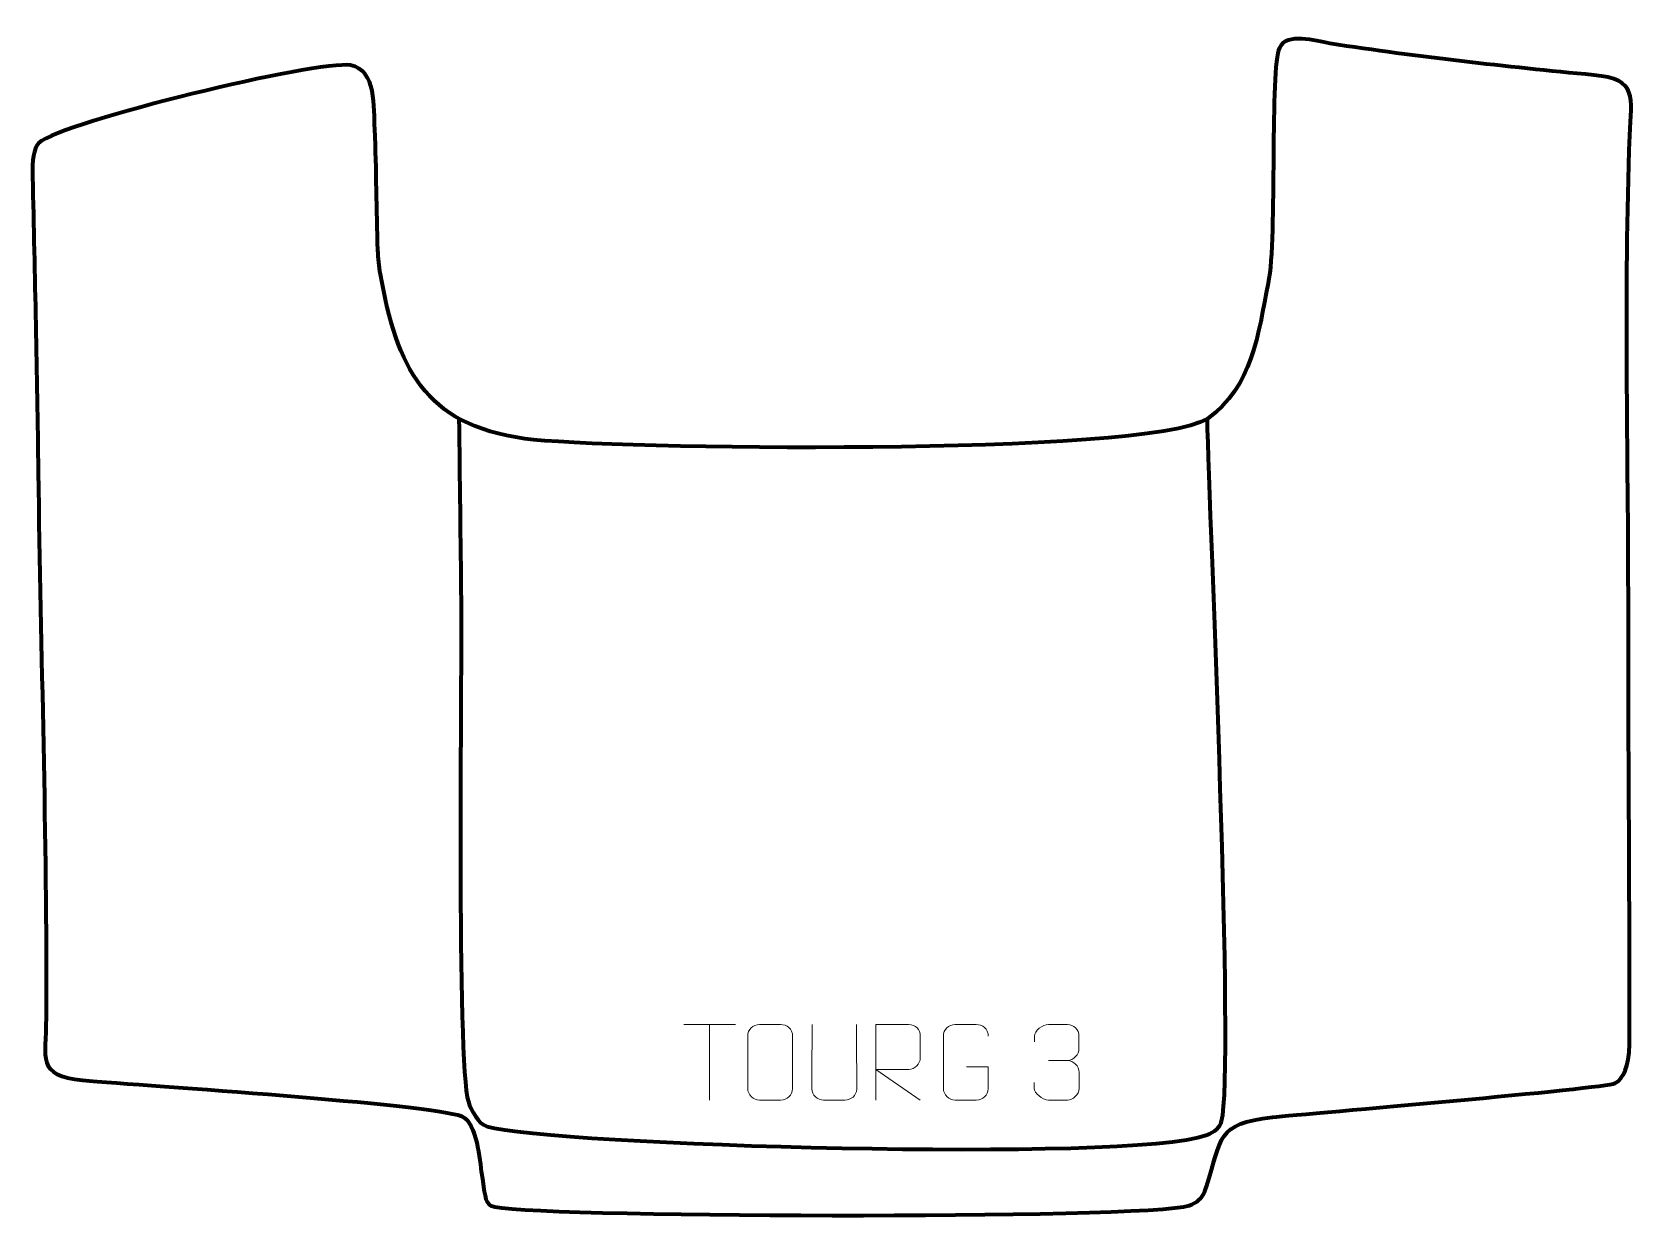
# Model space of a CAD drawing. Header units: millimetres. Extents: x -492 to 38, y 325 to 717.
import ezdxf

# ---------------------------------------------------------------- set-up
doc = ezdxf.new("R2010")
doc.units = ezdxf.units.MM
doc.header["$MEASUREMENT"] = 0
doc.layers.add('layer 1', color=7, linetype='Continuous')
doc.layers.add('layer 2', color=7, linetype='Continuous')

msp = doc.modelspace()

# ---------------------------------------------------------------- linework, layer by layer
at = {"layer": 'layer 1', "color": 142, "lineweight": 158}
msp.add_open_spline([(-351.4596, 589.464), (-351.2238, 569.406), (-350.988, 549.348), (-350.7522, 529.29), (-350.7522, 529.29), (-350.5042, 508.1952), (-352.3348, 376.4208), (-348.3539, 363.8318), (-348.3539, 363.8318), (-347.4413, 360.9458), (-345.0561, 356.513), (-342.1111, 355.6302), (-342.1111, 355.6302), (-321.5229, 349.4586), (-129.666, 343.6798), (-104.6317, 352.7557), (-104.6317, 352.7557), (-101.4737, 353.9006), (-100.1144, 355.4223), (-99.5798, 357.3685), (-99.5798, 357.3685), (-95.1449, 373.5123), (-103.5513, 556.9275), (-104.2698, 589.377)], degree=3, knots=[0, 0, 0, 0, 0.14285714, 0.14285714, 0.14285714, 0.14285714, 0.28571429, 0.28571429, 0.28571429, 0.28571429, 0.42857143, 0.42857143, 0.42857143, 0.42857143, 0.57142857, 0.57142857, 0.57142857, 0.57142857, 0.71428571, 0.71428571, 0.71428571, 0.71428571, 1, 1, 1, 1], dxfattribs=at)
at = {"layer": 'layer 1', "color": 250, "lineweight": 9}
for points in [[(-277.1608, 389.2795), (-277.1608, 389.2795), (-260.1736, 389.2795), (-260.1736, 389.2795)], [(-268.667, 364.3495), (-268.667, 364.3495), (-268.667, 389.303), (-268.667, 389.303)], [(-156.6992, 377.3739), (-156.6992, 377.3739), (-150.5028, 377.3739), (-150.5028, 377.3739)]]:
    msp.add_open_spline(points, degree=3, dxfattribs=at)
for points, knots in [([(-252.1868, 389.3027), (-249.8611, 389.3027), (-247.535, 389.3027), (-245.2089, 389.3027), (-245.2089, 389.3027), (-243.2623, 389.3383), (-241.2709, 387.8467), (-241.2442, 385.4091), (-241.2442, 385.4091), (-241.2446, 379.6622), (-241.2446, 373.9149), (-241.2442, 368.1672), (-241.2442, 368.1672), (-241.384, 365.8438), (-243.0612, 364.3642), (-245.2089, 364.3534), (-245.2089, 364.3534), (-247.5408, 364.3538), (-249.8727, 364.3538), (-252.2042, 364.3534), (-252.2042, 364.3534), (-254.1292, 364.248), (-256.1013, 366.1325), (-256.0901, 368.1498), (-256.0901, 368.1498), (-256.0898, 373.9199), (-256.0898, 379.6896), (-256.0901, 385.4589), (-256.0901, 385.4589), (-256.0859, 387.597), (-254.3392, 389.3162), (-252.1868, 389.3027)], [0, 0, 0, 0, 0.11111111, 0.11111111, 0.11111111, 0.11111111, 0.22222222, 0.22222222, 0.22222222, 0.22222222, 0.33333333, 0.33333333, 0.33333333, 0.33333333, 0.44444444, 0.44444444, 0.44444444, 0.44444444, 0.55555556, 0.55555556, 0.55555556, 0.55555556, 0.66666667, 0.66666667, 0.66666667, 0.66666667, 0.77777778, 0.77777778, 0.77777778, 0.77777778, 1, 1, 1, 1]), ([(-220.1614, 389.3069), (-220.1618, 383.7674), (-220.066, 373.5656), (-220.0656, 368.0252), (-220.0656, 368.0252), (-220.2054, 365.7857), (-221.8826, 364.3595), (-224.0303, 364.349), (-224.0303, 364.349), (-226.3622, 364.3494), (-228.6941, 364.3494), (-231.0256, 364.349), (-231.0256, 364.349), (-232.9506, 364.2475), (-234.9227, 366.064), (-234.9115, 368.0085), (-234.9115, 368.0085), (-234.9112, 373.5704), (-234.8158, 383.7458), (-234.8162, 389.3069)], [0, 0, 0, 0, 0.16666667, 0.16666667, 0.16666667, 0.16666667, 0.33333333, 0.33333333, 0.33333333, 0.33333333, 0.5, 0.5, 0.5, 0.5, 0.66666667, 0.66666667, 0.66666667, 0.66666667, 1, 1, 1, 1]), ([(-213.7588, 364.3532), (-213.7588, 364.3532), (-213.7588, 389.3067), (-213.7588, 389.3067), (-213.7588, 389.3067), (-210.164, 389.3067), (-206.5685, 389.3067), (-202.9733, 389.3067), (-202.9733, 389.3067), (-200.648, 389.269), (-199.0907, 387.779), (-199.0948, 385.4126), (-199.0948, 385.4126), (-199.0952, 383.3771), (-199.0952, 380.3177), (-199.0948, 378.2817), (-199.0948, 378.2817), (-199.1013, 376.4062), (-200.9136, 374.4644), (-202.9231, 374.4453), (-202.9231, 374.4453), (-202.9231, 374.4453), (-213.7588, 374.4453), (-213.7588, 374.4453), (-213.7588, 374.4453), (-213.7588, 374.4453), (-199.1041, 364.3532), (-199.1041, 364.3532)], [0, 0, 0, 0, 0.125, 0.125, 0.125, 0.125, 0.25, 0.25, 0.25, 0.25, 0.375, 0.375, 0.375, 0.375, 0.5, 0.5, 0.5, 0.5, 0.625, 0.625, 0.625, 0.625, 0.75, 0.75, 0.75, 0.75, 1, 1, 1, 1]), ([(-183.7894, 375.3356), (-183.7894, 375.3356), (-176.6213, 375.3356), (-176.6213, 375.3356), (-176.6213, 375.3356), (-176.6213, 375.3356), (-176.6213, 368.1675), (-176.6213, 368.1675), (-176.6213, 368.1675), (-176.761, 365.8441), (-178.4382, 364.3645), (-180.586, 364.3537), (-180.586, 364.3537), (-182.9178, 364.3541), (-185.2498, 364.3541), (-187.5813, 364.3537), (-187.5813, 364.3537), (-189.5062, 364.2483), (-191.4784, 366.1328), (-191.4672, 368.1501), (-191.4672, 368.1501), (-191.4668, 373.9202), (-191.4668, 379.6899), (-191.4672, 385.4592), (-191.4672, 385.4592), (-191.463, 387.5973), (-189.7162, 389.3165), (-187.5639, 389.3031), (-187.5639, 389.3031), (-185.2382, 389.3031), (-182.9121, 389.3031), (-180.586, 389.3031), (-180.586, 389.3031), (-178.6393, 389.3385), (-176.6479, 387.847), (-176.6213, 385.4093)], [0, 0, 0, 0, 0.1, 0.1, 0.1, 0.1, 0.2, 0.2, 0.2, 0.2, 0.3, 0.3, 0.3, 0.3, 0.4, 0.4, 0.4, 0.4, 0.5, 0.5, 0.5, 0.5, 0.6, 0.6, 0.6, 0.6, 0.7, 0.7, 0.7, 0.7, 0.8, 0.8, 0.8, 0.8, 1, 1, 1, 1]), ([(-161.4089, 383.6191), (-161.4089, 383.6191), (-161.4089, 385.4763), (-161.4089, 385.4763), (-161.4089, 385.4763), (-161.4232, 387.2182), (-158.7587, 389.3363), (-156.6996, 389.3136), (-156.6996, 389.3136), (-154.6355, 389.3136), (-152.5715, 389.3136), (-150.5078, 389.3136), (-150.5078, 389.3136), (-148.3133, 389.3224), (-146.715, 387.4756), (-146.6706, 385.5635), (-146.6706, 385.5635), (-146.671, 384.1284), (-146.671, 382.6933), (-146.6706, 381.2578), (-146.6706, 381.2578), (-146.7192, 379.6043), (-148.3218, 377.3743), (-150.5201, 377.3843), (-150.5201, 377.3843), (-148.3164, 377.3731), (-146.7084, 375.5699), (-146.6544, 373.5104), (-146.6544, 373.5104), (-146.6548, 371.7257), (-146.6548, 369.941), (-146.6544, 368.1559), (-146.6544, 368.1559), (-146.6443, 366.0945), (-148.6992, 364.3314), (-150.5201, 364.3395), (-150.5201, 364.3395), (-152.5854, 364.3398), (-154.6506, 364.3398), (-156.7162, 364.3395), (-156.7162, 364.3395), (-158.8848, 364.351), (-161.4158, 366.7512), (-161.4344, 368.213), (-161.4344, 368.213), (-161.4344, 368.213), (-161.4344, 370.1216), (-161.4344, 370.1216)], [0, 0, 0, 0, 0.07692308, 0.07692308, 0.07692308, 0.07692308, 0.15384615, 0.15384615, 0.15384615, 0.15384615, 0.23076923, 0.23076923, 0.23076923, 0.23076923, 0.30769231, 0.30769231, 0.30769231, 0.30769231, 0.38461538, 0.38461538, 0.38461538, 0.38461538, 0.46153846, 0.46153846, 0.46153846, 0.46153846, 0.53846154, 0.53846154, 0.53846154, 0.53846154, 0.61538462, 0.61538462, 0.61538462, 0.61538462, 0.69230769, 0.69230769, 0.69230769, 0.69230769, 0.76923077, 0.76923077, 0.76923077, 0.76923077, 0.84615385, 0.84615385, 0.84615385, 0.84615385, 1, 1, 1, 1])]:
    msp.add_open_spline(points, degree=3, knots=knots, dxfattribs=at)
at = {"layer": 'layer 2', "color": 242, "lineweight": 158}
msp.add_open_spline([(-378.2666, 645.132), (-378.0801, 642.3857), (-377.8112, 639.8434), (-377.4013, 637.1228), (-377.4013, 637.1228), (-371.8345, 606.5675), (-363.1765, 587.4226), (-329.7297, 582.8264), (-329.7297, 582.8264), (-303.6799, 579.2467), (-124.3452, 576.828), (-104.2698, 589.377), (-104.2698, 589.377), (-89.3002, 599.9996), (-87.5852, 617.357), (-84.189, 634.2071), (-84.189, 634.2071), (-81.1519, 649.2755), (-83.7956, 705.2875), (-80.4672, 711.9895), (-80.4672, 711.9895), (-77.9111, 717.1363), (-68.648, 714.1567), (-63.8128, 713.3881), (-63.8128, 713.3881), (-34.3579, 708.8096), (-6.2064, 705.7761), (23.4135, 702.9268), (23.4135, 702.9268), (37.9163, 701.5318), (35.8138, 695.8796), (35.241, 682.9736), (35.241, 682.9736), (33.3075, 631.3352), (34.7913, 578.5301), (34.7674, 526.7284), (34.7674, 526.7284), (34.7662, 478.7505), (35.2242, 430.7356), (35.1795, 382.7715), (35.1795, 382.7715), (34.8143, 375.0866), (33.282, 371.5785), (30.3237, 369.9293), (30.3237, 369.9293), (27.1609, 368.166), (-70.951, 359.909), (-82.806, 358.6803), (-82.806, 358.6803), (-101.5363, 356.5443), (-99.3054, 351.8672), (-104.5456, 335.786), (-104.5456, 335.786), (-105.9898, 331.3539), (-107.8487, 330.4355), (-110.3271, 329.546), (-110.3271, 329.546), (-123.6582, 324.7614), (-334.481, 325.5941), (-340.7981, 329.3703), (-340.7981, 329.3703), (-343.0512, 330.717), (-342.9807, 333.6387), (-343.9251, 339.6818), (-343.9251, 339.6818), (-344.7365, 344.8738), (-345.3955, 356.4561), (-350.492, 359.0183), (-350.492, 359.0183), (-362.7086, 363.2981), (-453.8154, 368.9423), (-475.7993, 370.9226), (-475.7993, 370.9226), (-491.1448, 372.6614), (-487.8992, 377.6327), (-487.8013, 391.5473), (-487.8013, 391.5473), (-487.4926, 451.4374), (-489.6602, 511.8214), (-490.4176, 571.7971), (-490.4176, 571.7971), (-490.83, 604.3754), (-491.5643, 636.7129), (-492.3015, 669.2731), (-492.3015, 669.2731), (-492.4326, 675.066), (-491.9288, 678.3653), (-490.3616, 680.4856), (-490.3616, 680.4856), (-481.7319, 687.6921), (-398.0963, 708.0308), (-387.3082, 706.1674), (-387.3082, 706.1674), (-378.5938, 704.6621), (-379.6033, 692.1901), (-379.2715, 685.0583), (-379.2715, 685.0583), (-378.6502, 671.7046), (-378.7094, 658.4667), (-378.2666, 645.132)], degree=3, knots=[0, 0, 0, 0, 0.03846154, 0.03846154, 0.03846154, 0.03846154, 0.07692308, 0.07692308, 0.07692308, 0.07692308, 0.11538462, 0.11538462, 0.11538462, 0.11538462, 0.15384615, 0.15384615, 0.15384615, 0.15384615, 0.19230769, 0.19230769, 0.19230769, 0.19230769, 0.23076923, 0.23076923, 0.23076923, 0.23076923, 0.26923077, 0.26923077, 0.26923077, 0.26923077, 0.30769231, 0.30769231, 0.30769231, 0.30769231, 0.34615385, 0.34615385, 0.34615385, 0.34615385, 0.38461538, 0.38461538, 0.38461538, 0.38461538, 0.42307692, 0.42307692, 0.42307692, 0.42307692, 0.46153846, 0.46153846, 0.46153846, 0.46153846, 0.5, 0.5, 0.5, 0.5, 0.53846154, 0.53846154, 0.53846154, 0.53846154, 0.57692308, 0.57692308, 0.57692308, 0.57692308, 0.61538462, 0.61538462, 0.61538462, 0.61538462, 0.65384615, 0.65384615, 0.65384615, 0.65384615, 0.69230769, 0.69230769, 0.69230769, 0.69230769, 0.73076923, 0.73076923, 0.73076923, 0.73076923, 0.76923077, 0.76923077, 0.76923077, 0.76923077, 0.80769231, 0.80769231, 0.80769231, 0.80769231, 0.84615385, 0.84615385, 0.84615385, 0.84615385, 0.88461538, 0.88461538, 0.88461538, 0.88461538, 0.92307692, 0.92307692, 0.92307692, 0.92307692, 1, 1, 1, 1], dxfattribs=at)

doc.saveas('drawing.dxf')
